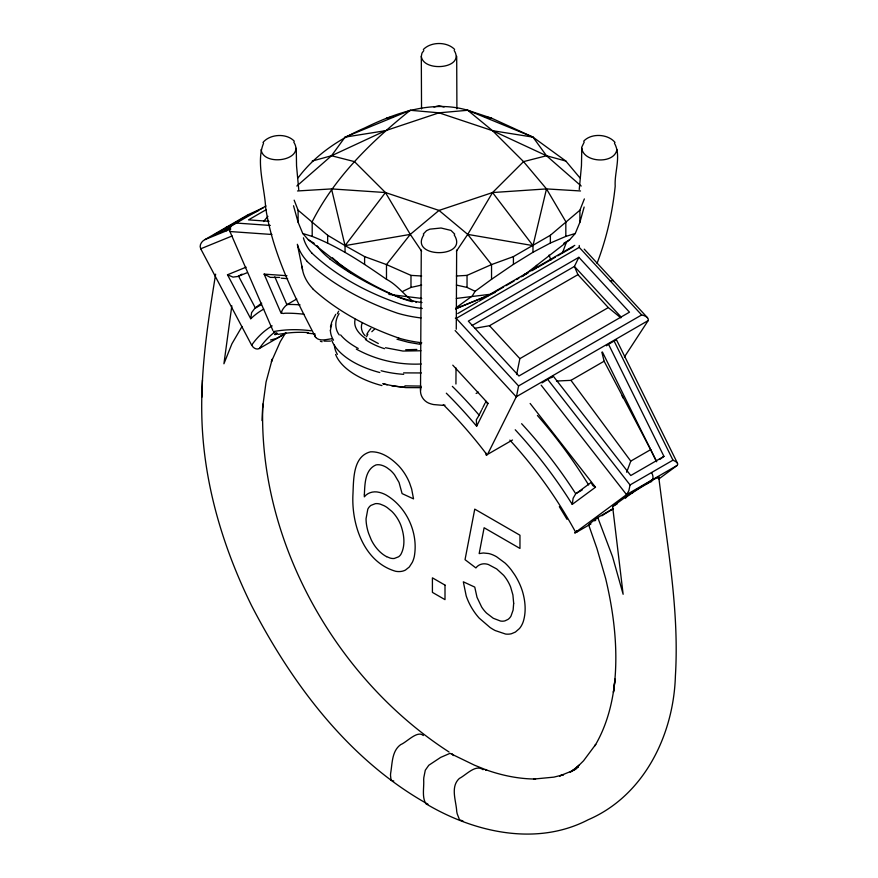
<?xml version="1.0" encoding="UTF-8"?>
<svg xmlns="http://www.w3.org/2000/svg" width="878" height="878" viewBox="0 0 878 878"><rect width="100%" height="100%" fill="white"/><g stroke="black" fill="none" stroke-linecap="round" stroke-linejoin="round"><path stroke-width="1.32" d="M584.199 142.104L581.818 147.021L581.455 165.81L579.25 189.494M614.446 143.224C621.558 155.801 614.26 172.461 615.204 186.169C612.504 212.531 606.522 238.575 597.051 263.323M444.981 405.186A21.357 17.966 20.6 0 1 442.929 405.362L433.622 404.56A20.337 13.938 13.5 0 1 430.571 403.781C424.392 402.124 419.893 396.066 420.529 389.623A27.525 20.183 0.7 0 1 421.111 386.21M421.275 250.032L420.518 390.337M456.648 250.142L456.264 329.228M455.934 384.015L456.033 368.003M215.626 274.145C208.174 320.657 200.81 367.52 201.797 414.778C203.092 481.21 222.332 546.325 251.58 605.644C292.308 684.533 349.433 760.414 427.959 804.193M201.797 397.262L202.456 380.141M285.712 332.685L280.323 341.586L271.412 361.637L272.246 359.102L266.045 382.106L262.665 407.129L262.818 404.308C257.803 540.244 335.44 678.76 449.02 751.974M262.039 420.595L262.818 404.308M624.379 357.028L648.063 320.744C649.775 318.099 644.54 315.312 641.653 314.961L579.239 247.366L579.26 245.478M579.239 247.366L456.242 318.374L455.353 318.198M456.242 318.374L518.569 385.947L516.516 396.34L487.542 454.409L512.489 439.999M315.443 336.987C294.13 295.864 272.575 253.643 265.606 207.274C264.673 187.716 255.86 161.497 263.554 143.29M293.801 142.17C305.632 160.652 263.17 166.93 261.095 149.556M616.905 149.556C614.49 164.362 583.672 162.836 581.741 148.261M421.539 108.96L421.308 56.39L421.945 53.152L423.822 50.584M454.189 50.496C465.494 68.638 423.481 72.589 421.308 56.39M330.347 330.589L331.654 324.3M574.87 532.825L626.705 494.523L628.846 490.747L630.053 484.952L547.685 379.373L542.066 382.885M231.825 305.84L223.923 363.788L231.902 343.825L242.032 326.495M572.313 770.84L559.571 775.943L563.533 774.714L553.908 777.129L533.539 779.093L535.569 779.027C518.371 778.962 501.36 775.329 485.205 769.534L486.774 770.127L474.416 765.155L450.041 753.335L440.668 757.396L428.782 765.265L425.292 770.225L423.822 777.557A75.53 43.604 -60 0 0 423.679 779.84C424.184 787.621 421.758 796.719 425.841 803.721C473.868 832.289 536.293 846.754 588.172 819.756C644.254 795.655 673.689 734.634 675.401 675.906L675.445 675.204C679.396 608.619 666.654 542.703 658.741 476.886L658.676 477.083A15.881 0.845 -32.2 0 1 658.456 477.314L657.644 478.016M516.637 374.533L519.864 358.641L608.3 307.585L620.856 317.869M355.173 319.252C352.813 327.659 360.046 335.012 366.576 339.138M330.457 326.989L331.774 321.985L335.725 314.335M298.103 177.85C314.84 155.318 339.04 139.031 364.6 128.012C396.307 112.549 432.481 99.905 467.733 110.277L492.569 130.701L523.54 161.629L546.5 188.913L532.979 245.62L532.979 252.282L513.421 264.355L491.537 279.303L475.119 291.298L472.254 296.018L456.297 307.552M303.964 314.247A288.269 158.183 54.3 0 0 285.065 313.226C277.514 315.125 284.329 306.4 287.282 304.468L296.764 298.992M522.97 276.021L569.635 239.793L575.266 233.482L579.908 222.255L584.144 207.032M226.59 230.771L227.336 228.203L266.001 205.99M362.285 322.698C360.276 327.154 361.725 332.444 365.193 335.769M566.508 241.933L562.524 252.754M576.056 769.04L570.162 772.08L578.24 766.977L571.71 771.169L579.304 765.133L576.605 767.657L583.552 760.776L595.701 744.456L594.922 745.773C606.917 725.546 612.8 702.29 615.028 679.023L613.437 692.314C618.891 654.33 614.501 615.61 605.633 578.492L596.919 548.432L588.6 524.66A19.075 1.01 -32.2 0 1 588.886 524.375L590.345 523.167A75.519 4.006 -32.2 0 1 592.211 521.708L597.742 517.526L612.998 508.724M626.672 472.254L630.766 461.115L650.664 449.635L604.119 361.209L601.88 352.21M485.468 400.796L485.797 402.365L488.036 403.386L476.644 426.214L472.66 421.539A288.269 146.319 57.9 0 0 446.32 393.201M579.908 222.255L579.908 210.215L584.353 198.911M366.499 336.79L367.827 334.255M578.865 257.309L468.325 321.128L518.931 376.003L629.482 312.173L578.865 257.309L574.431 266.429L472.112 325.497M479.377 414.515L481.407 410.454M481.912 409.444L482.417 408.435M482.922 407.414L484.941 403.364M485.446 402.344L485.962 401.334M516.33 396.713L648.173 320.569M339.084 313.687C334.88 320.031 334.474 328.833 339.314 334.957M579.908 177.85L565.827 161.047L532.979 137.122L491.537 118.157L467.733 110.277L439.011 112.823L410.289 110.277C371.526 141.292 334.902 176.983 312.195 221.695L312.195 236.412C338.996 246.806 362.987 262.983 386.485 279.303C397.317 284.9 403.671 294.635 413.209 301.395M456.395 251.207L467.733 234.393L492.569 192.545L523.54 161.629L546.5 155.746L565.827 161.047M251.712 345.131A6.629 5.4 66.4 0 0 259.427 348.522L260.173 347.359A268.306 125.905 60.5 0 1 274.276 332.499L273.453 331.621A269.337 147.8 54.3 0 1 311.152 330.776M296.83 186.026L331.522 155.746L345.043 137.122L410.289 110.277M262.994 142.456C270.062 133.884 286.755 132.973 294.328 141.248M491.537 279.303L491.537 264.585L467.733 234.393L439.011 210.424L385.453 192.545L345.043 245.62L345.043 252.282M423.284 234.042L426.554 230.651L429.902 229.147L441.063 228.017L450.974 230.409L454.738 234.141M580.512 190.965L546.5 188.913L492.569 192.545L439.011 210.424L410.289 234.393L386.485 264.585L386.485 279.303M583.672 141.215C591.223 132.907 607.96 133.818 615.006 142.423M263.532 221.552L267.933 216.306M423.35 49.508C430.944 41.562 446.99 41.507 454.628 49.42M423.822 234.832C408.435 258.472 469.554 258.659 454.189 234.92M276.658 333.234L275.077 334.639L276.482 333.223M246.125 267.175L227.501 274.77L250.735 318.758L253.369 316.376A293.57 138.515 60.5 0 1 263.729 309.089M371.822 331.708L374.489 329.206M456.362 275.999L467.041 275.385L491.537 264.585L513.421 256.606L550.374 235.271L579.908 210.215M575.749 493.776L573.115 498.243L572.247 504.378L595.482 487.224L530.136 403.463M541.155 385.179L626.552 494.643L677.278 465.351C679.155 463.035 675.314 461.356 672.976 460.171L614.106 341.037L616.246 339.896M575.595 532.255L575.628 532.233A274.452 159.039 51.3 0 0 509.866 440.108M551.175 377.705L553.261 376.157L630.777 475.525L663.944 456.373L608.531 344.253L614.106 341.037M606.446 345.789L608.531 344.253M591.113 482.461L576.352 493.359L582.191 489.979M659.773 459.446L663.944 456.373M597.863 517.811L612.559 556.729L623.139 594.285L612.614 506.518L624.708 497.683A77.308 4.094 -32.2 0 1 628.439 495.027L631.831 492.69A15.881 0.845 -32.2 0 1 632.873 491.987L643.706 485.227A57.619 3.051 -32.2 0 1 648.205 482.615L649.852 481.649A62.349 3.303 -32.2 0 1 653.221 479.728M611.253 510.008L613.36 508.461M645.846 484.48L651.915 480.003A6.256 3.611 60 0 0 651.509 472.562M658.862 478.949L677.278 465.351M632.248 492.953L633.115 492.371M478.949 415.481L476.337 419.75L476.644 426.214M563.808 243.294L569.635 239.793M272.158 325.892A274.452 129.494 60.5 0 0 251.646 345.175L200.722 248.792C198.911 245.214 201.764 241.099 205.024 239.562L247.947 214.781L263.389 207.735M266.155 209.688L248.518 219.873L269.041 221.322M242.043 274.112L238.542 276.131L255.41 308.068L261.26 304.688M275.077 334.639L277.404 333.3M259.405 348.478L285.921 333.168M490.747 293.856L574.783 245.357M457.679 313.578L477.687 302.032M478.872 301.352L492.997 293.197M495.346 291.836L503.588 287.073M505.937 285.723L514.179 280.96M516.527 279.599L518.887 278.238M521.236 276.888L528.304 272.806M531.838 270.764L536.546 268.053M537.72 267.373L555.379 257.177M557.728 255.816L561.261 253.775M562.436 253.094L573.027 246.981M474.669 328.339L489.496 325.716L577.933 274.66L608.3 307.585M476.128 393.465L478.433 392.137M518.569 385.947L641.653 314.961M547.685 379.373L553.261 376.157M556.487 381.041L570.963 380.35L604.119 361.209M630.053 484.952L672.976 460.171M612.614 506.518L617.201 503.873M590.927 523.903L577.098 531.892L576.484 530.751M577.044 531.914L574.958 533.012M246.927 272.806L238.114 276.372M653.21 479.728L658.741 476.886M237.971 276.46L232.988 277.108L227.501 274.77M532.979 252.282L550.374 243.03L565.827 236.412L575.266 233.482M590.521 524.034L588.414 524.945M455.539 308.65L460.401 306.224M523.595 274.814L527.25 273.003M402.903 291.298L410.981 287.424L421.659 285.065M312.195 161.047L331.522 155.746L385.453 130.701L439.011 112.823L492.569 130.701L546.5 155.746L581.192 186.026M258.297 210.731L247.223 215.79L214.056 234.931L230.431 228.247M495.203 292.473L455.594 308.815L488.398 295.524M227.336 228.203L231.112 226.634M205.024 239.562L230.782 229.048M200.722 248.792L232.165 235.952M486.653 455.254L487.136 454.958A269.337 136.705 57.9 0 0 443.291 404.626M433.919 107.006L439.011 105.755L444.103 107.006M386.485 118.157L392.927 116.708M332.268 338.667C326.989 339.204 319.877 341.838 315.685 337.404M393.772 781.025L391.072 780.279L390.49 775.219A75.563 36.272 -52.8 0 1 390.633 773.309C392.389 763.509 391.687 751.074 400.719 744.599C406.832 742.195 417.478 729.969 423.35 735.544M421.627 251.207L410.289 234.393L345.043 245.62L327.648 235.271L298.103 210.215L294.163 200.162M345.043 137.122L385.453 130.701M456.297 298.432L490.407 294.262M330.391 341.114L323.971 341.114M420.935 350.761L402.969 351.057L385.442 347.732M462.958 820.974L459.512 819.8L457.164 813.719A75.563 49.903 -68.5 0 1 456.725 811.459C456.187 800.868 450.107 786.864 459.359 778.446C466.086 775.065 475.635 763.926 483.043 769.688M297.51 190.965L331.522 188.913L385.453 192.545L410.289 234.393M416.852 349.466L405.702 349.74M421.385 372.952L403.606 372.887M420.858 387.67L405.768 387.604L391.786 385.782M421.242 363.997C398.788 365.116 375.993 360.013 356.325 349.093M270.534 339.995L276.208 338.546A60.055 48.938 66.4 0 0 279.753 336.735L280.576 336.274A55.599 45.294 66.4 0 0 284.746 333.497M419.574 386.068L404.912 385.859M331.522 188.913L345.043 245.62L364.6 256.606L386.485 264.585L410.981 275.385L421.659 275.999M270.314 225.448L236.434 223.056C232.813 223.89 228.324 227.38 229.937 231.529L272.86 330.457M229.937 231.529L271.906 234.481M281.136 313.347L264.113 274.112L286.941 275.714M279.709 277.437L270.292 277.371L264.113 274.112M281.234 278.194L287.611 278.644M388.91 294.393L421.725 298.432M307.256 333.168L315.048 333.947M420.628 344.395L408.468 342.299L396.999 339.226M492.569 130.701L532.979 137.122L546.5 155.746M467.733 234.393L532.979 245.62L492.569 192.545M322.138 341.751L320.415 341.312M456.362 285.065L467.041 287.424L475.119 291.298M485.095 116.708L491.537 118.157M382.874 383.741L387.209 384.827M331.522 155.746L354.482 161.629L385.453 192.545M398.821 338.096C367.531 327.231 337.053 311.163 312.557 288.686M293.526 205.759L298.103 222.255L302.745 233.482L312.195 236.412M467.733 110.277L532.979 137.122M595.482 487.224L592.683 485.468L591.618 483.372M395.451 295.853C375.005 286.755 355.25 275.703 337.317 262.281M389.25 293.395C368.365 283.967 348.138 272.685 329.777 258.922M378.319 343.517L369.539 338.787M386.572 556.63L390.205 558.09A22.51 12.994 60 0 0 394.31 558.463L398.59 556.784A26.318 15.2 60 0 0 400.873 554.391C405.647 545.556 404.11 534.526 400.906 525.406A24.924 14.388 60 0 0 399.281 521.751A25.616 14.783 60 0 0 397.317 518.272L396.604 517.175A23.311 13.455 60 0 0 391.84 511.391L387.198 507.572A32.727 18.899 60 0 0 384.169 505.75L380.404 504.181A25.1 14.498 60 0 0 375.323 503.676L370.933 505.388A25.857 14.926 60 0 0 367.805 509.196L366.049 518.733A37.622 21.72 60 0 0 368.628 533.407L371.262 539.86A25.462 14.696 60 0 0 375.718 547.104A26.175 15.113 60 0 0 386.572 556.641M302.745 233.482L308.387 239.793L314.203 243.294M486.192 455.144L485.534 452.598M308.387 239.793L350.772 273.003M248.353 214.858L248.913 215.439M452.159 753.818L453.322 755.563M274.221 332.586L278.315 334.331L283.616 333.574A263.367 144.332 54.2 0 1 308.101 332.553M307.146 261.49C332.74 285.054 364.666 301.867 397.438 313.183A92.366 53.591 0 0 0 421.012 317.946M647.547 317.781L584.221 249.143M621.361 317.309L574.431 266.429L577.933 274.66M489.496 325.716L519.864 358.641M455.133 330.556L516.264 396.834M452.785 365.171L488.036 403.386M311.899 253.116C337.086 276.789 368.99 293.504 401.619 304.479A85.693 49.475 0 0 0 422.241 308.485M570.963 380.35L630.766 461.115M677.454 463.233L616.499 339.841M536.37 265.397L537.599 267.329M572.247 504.378L568.34 498.232A293.57 170.112 51.3 0 0 515.232 429.781M559.33 506.672L567.034 519.348M550.89 260.14L549.09 255.004M546.5 188.913L565.827 221.695L565.827 236.412M650.664 449.635L656.645 461.762L602.44 352.067M622.063 395.802L623.27 398.239M274.814 276.822L286.908 304.699M297.477 244.995L302.625 270.007M298.75 189.747L296.544 165.898L296.259 148.261M250.724 318.681L251.602 312.623L254.752 308.452A299.727 142.104 60.5 0 1 261.721 303.217M456.692 56.291L456.911 108.85M315.037 334.957L315.147 336.153A20.337 8.604 -9.6 0 0 315.663 337.415M550.374 235.271L550.374 243.03M513.421 256.606L513.421 264.355M467.041 275.385L467.041 287.424M410.981 275.385L410.981 287.424M364.6 256.606L364.6 264.355M327.648 235.271L327.648 243.03M298.103 210.215L298.103 222.255M625.586 498.177A15.639 0.834 -32.2 0 1 637.318 489.661A15.639 0.834 -32.2 0 1 651.794 481.583M610.397 281.147A6.256 1.855 -42.7 0 1 613.316 281.564M452.346 386.353A294.547 149.951 57.9 0 1 479.256 415.305M537.413 415.459A298.41 173.01 53.4 0 1 588.589 484.908M521.62 423.701A299.727 173.69 51.4 0 1 575.705 493.732M595.58 520.193A12.511 0.658 -32.2 0 1 595.833 519.985M598.083 518.349A12.511 0.658 -32.2 0 1 598.324 518.185M601.891 515.781A12.511 0.658 -32.2 0 1 613.228 508.9M358.224 348.445A68.188 29.029 10.6 0 1 340.631 334.924M337.382 313.622A99.971 46.49 -5.3 0 1 338.645 311.24M404.977 387.198A67.573 38.204 7.1 0 1 383.236 383.719M381.93 385.574A69 35.548 7.4 0 1 335.615 354.449M337.404 354.35A67.573 32.771 3.9 0 1 334.408 345.12M403.682 374.335A70.13 39.751 6.9 0 1 381.096 370.746M379.834 372.535A71.722 37.008 7.3 0 1 331.719 340.313M333.508 340.214A70.119 34.143 3.9 0 1 330.413 330.589M366.839 334.2A72.237 34.593 -4.8 0 1 370.9 328.438M384.52 348.687A51.187 25.418 6.9 0 1 365.402 339.501M224.987 229.816A6.256 3.611 60 0 1 226.491 227.172M287.282 304.468A294.547 161.826 54.4 0 1 300.035 304.864M318.099 247.091A74.663 43.11 0 0 1 317.145 245.653M329.887 258.878A103.999 60.044 0 0 1 317.968 247.124M410.476 300.55A105.525 60.922 0 0 1 389.349 293.318M422.011 302.537A74.663 43.11 0 0 1 410.542 300.463M337.613 262.149A94.703 55.018 -0.1 0 1 332.477 257.814M412.298 301.736A94.648 55.138 -0.5 0 1 395.407 295.886M416.337 302.438A63.929 36.481 0 0 1 415.876 302.339M421.484 343.331A82.378 47.566 0 0 1 420.013 343.144M421.758 342.76A88.601 51.44 0 0 1 398.799 338.118M312.722 288.642A89.655 51.648 0 0 1 302.065 266.275M311.899 253.116A86.406 49.881 0 0 1 303.415 237.817M307.289 261.435A93.32 53.767 0 0 1 297.346 244.271M364.359 494.841L364.326 496.838C367.794 492.382 373.907 490.945 379.219 492.36A38.654 22.312 60 0 1 385.651 494.742C406.558 506.639 418.576 532.869 414.295 556.509A50.189 28.985 60 0 1 412.32 562.326L409.324 566.968L405.504 570.031A37.414 21.599 60 0 1 400.884 571.457A38.555 22.268 60 0 1 395.605 571.271C364.172 562.139 351.661 525.231 352.89 495.411C353.735 480.65 352.319 456.483 370.472 451.83C381.689 451.259 391.654 458.579 399.106 466.284A33.605 19.404 60 0 1 409.532 482.845L411.672 489.068L413.538 498.891L402.091 493.601L399.04 482.439L394.529 474.768A21.061 12.16 60 0 0 390.161 470.103L386.913 467.678A27.306 15.76 60 0 0 384.685 466.427A24.617 14.213 60 0 0 376.003 464.923C364.743 469.73 364.875 484.502 364.359 494.841M513.674 603.296L513.114 610.078L510.974 616.126A29.051 16.77 60 0 1 507.967 619.429L504.916 620.867A25.374 14.652 60 0 1 500.526 621.042L493.293 618.277L486.533 613.085A23.234 13.411 60 0 1 481.649 607.027L477.017 597.325L474.757 587.097L463.321 581.807L466.185 595.855A37.545 21.676 60 0 0 470.597 605.919A39.422 22.762 60 0 0 472.507 609.178A37.787 21.818 60 0 0 479.19 618.112L490.154 627.561A59.364 34.275 60 0 0 495.17 630.536L505.574 634.048A39.005 22.521 60 0 0 511.49 633.718L515.397 632.061L519.469 628.516A47.39 27.361 60 0 0 523.266 621.613C526.306 611.834 525.351 601.178 522.498 591.476A40.059 23.135 60 0 0 518.777 582.103L517.844 580.248A44.098 25.462 60 0 0 514.717 574.838L511.303 569.954A36.81 21.259 60 0 0 505.026 563.017L496.531 556.718A38.434 22.191 60 0 0 488.728 553.535L483.35 552.986L479.168 553.579L484.118 527.744L519.963 548.443L519.963 535.229L474.757 509.13L465.033 559.67L475.909 567.934A29.512 17.044 60 0 1 482.922 563.885A25.33 14.63 60 0 1 488.377 564.51L496.718 568.955L503.61 575.288A24.189 13.971 60 0 1 507.561 580.819A25.605 14.783 60 0 1 510.623 587.02L512.906 594.922L513.674 603.296M445.003 585.11L432.415 577.845L432.415 592.376L445.003 599.641L445.003 585.11M594.823 520.939A12.511 0.658 -32.2 0 0 594.823 520.961"/></g></svg>
